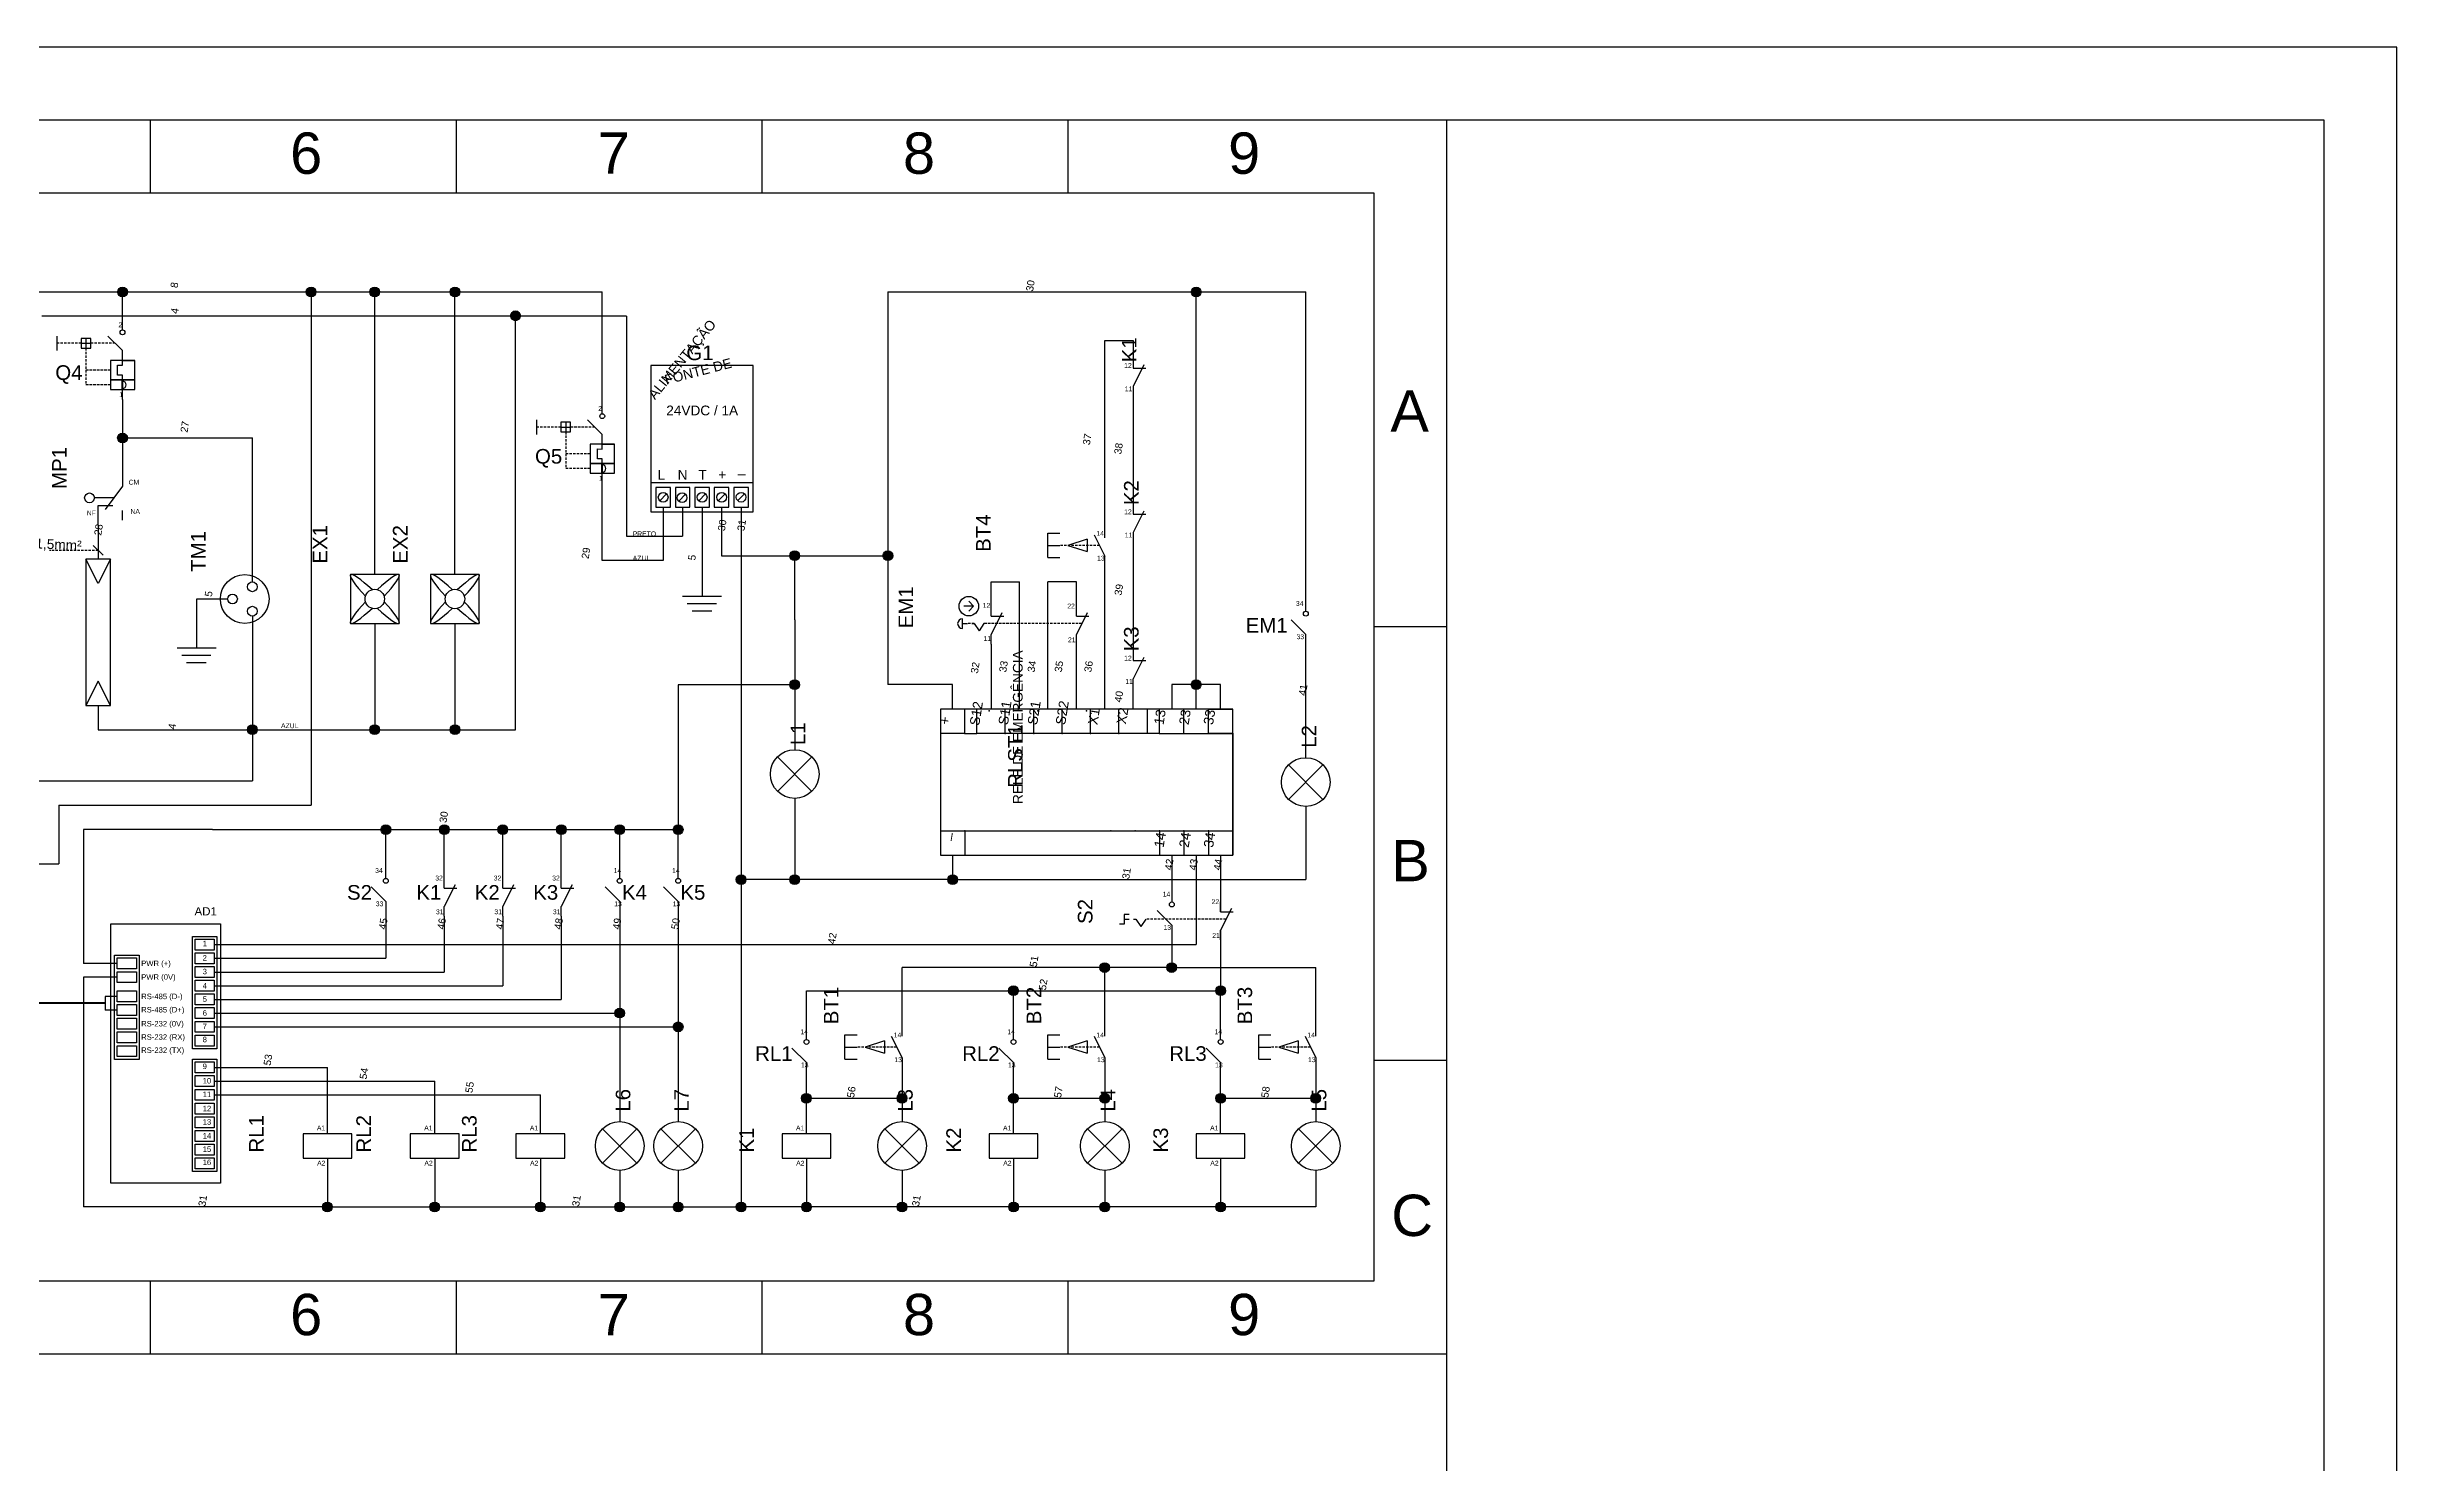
# Model space of a CAD drawing. Header units: millimetres. Extents: x 100 to 940, y 70 to 694.
# Drawn here: x 457.6 to 940, y 403.2 to 693.9 of the extents above; entities that cross this region are included whole.
import ezdxf
from ezdxf.enums import TextEntityAlignment as Align

# ---------------------------------------------------------------- set-up
doc = ezdxf.new("R2010")
doc.units = ezdxf.units.MM
doc.linetypes.add('DASHED', pattern=[0.75, 0.5, -0.25])
doc.styles.add('Annotative', font='arial.ttf')
doc.styles.add('Notes', font='arial.ttf', dxfattribs={"height": 3})

msp = doc.modelspace()

# ---------------------------------------------------------------- hatches: boundary and pattern name
for points in [[(474.15, 643.7, 1), (472.15, 643.7, 1)], [(512.86, 643.7, 1), (510.86, 643.7, 1)], [(525.92, 643.7, 1), (523.92, 643.7, 1)], [(542.38, 643.7, 1), (540.38, 643.7, 1)], [(694.52, 643.7, 1), (692.52, 643.7, 1)], [(554.81, 638.8, 1), (552.81, 638.8, 1)], [(474.15, 613.75, 1), (472.15, 613.75, 1)], [(612.12, 589.57, 1), (610.12, 589.57, 1)], [(631.24, 589.57, 1), (629.24, 589.57, 1)], [(612.12, 563.11, 1), (610.12, 563.11, 1)], [(694.52, 563.13, 1), (692.52, 563.13, 1)], [(500.81, 553.88, 1), (498.81, 553.88, 1)], [(525.92, 553.88, 1), (523.92, 553.88, 1)], [(542.38, 553.88, 1), (540.38, 553.88, 1)], [(528.2, 533.39, 1), (526.2, 533.39, 1)], [(540.2, 533.39, 1), (538.2, 533.39, 1)], [(552.2, 533.39, 1), (550.2, 533.39, 1)], [(564.2, 533.39, 1), (562.2, 533.39, 1)], [(576.2, 533.39, 1), (574.2, 533.39, 1)], [(588.2, 533.39, 1), (586.2, 533.39, 1)], [(601.12, 523.13, 1), (599.12, 523.13, 1)], [(612.12, 523.13, 1), (610.12, 523.13, 1)], [(644.52, 523.13, 1), (642.52, 523.13, 1)], [(675.76, 505.09, 1), (673.76, 505.09, 1)], [(689.51, 505.09, 1), (687.51, 505.09, 1)], [(657.02, 500.33, 1), (655.02, 500.33, 1)], [(699.54, 500.33, 1), (697.54, 500.33, 1)], [(576.2, 495.74, 1), (574.2, 495.74, 1)], [(588.2, 492.92, 1), (586.2, 492.92, 1)], [(614.52, 478.28, 1), (612.52, 478.28, 1)], [(634.15, 478.28, 1), (632.15, 478.28, 1)], [(657.02, 478.28, 1), (655.02, 478.28, 1)], [(675.77, 478.28, 1), (673.77, 478.28, 1)], [(699.53, 478.28, 1), (697.53, 478.28, 1)], [(719.06, 478.28, 1), (717.06, 478.28, 1)], [(516.2, 455.98, 1), (514.2, 455.98, 1)], [(538.22, 455.98, 1), (536.22, 455.98, 1)], [(559.91, 455.98, 1), (557.91, 455.98, 1)], [(576.2, 455.98, 1), (574.2, 455.98, 1)], [(588.2, 455.98, 1), (586.2, 455.98, 1)], [(601.12, 455.98, 1), (599.12, 455.98, 1)], [(614.54, 455.98, 1), (612.54, 455.98, 1)], [(634.15, 455.98, 1), (632.15, 455.98, 1)], [(657.04, 455.98, 1), (655.04, 455.98, 1)], [(675.77, 455.98, 1), (673.77, 455.98, 1)], [(699.54, 455.98, 1), (697.54, 455.98, 1)]]:
    msp.add_hatch(color=256).paths.add_polyline_path(points)

# ---------------------------------------------------------------- linework, layer by layer
for p, q in [((478.89, 664), (478.89, 679)), ((541.67, 664), (541.67, 679)), ((604.44, 664), (604.44, 679)), ((667.22, 664), (667.22, 679)), ((745, 115), (745, 679)), ((208.01, 643.7), (473.15, 643.7)), ((472.42, 643.7), (571.62, 643.7)), ((473.15, 635.9), (473.15, 643.7)), ((498.81, 643.7), (524.92, 643.7)), ((511.86, 643.7), (511.86, 538.39)), ((524.92, 585.7), (524.92, 643.7)), ((541.38, 585.7), (541.38, 643.7)), ((571.62, 620.72), (571.62, 643.7)), ((630.24, 643.7), (688.52, 643.7)), ((630.24, 643.7), (630.24, 563.13)), ((688.52, 643.7), (693.52, 643.7)), ((693.52, 558.13), (693.52, 643.7)), ((693.52, 643.7), (716.02, 643.7)), ((716.02, 578.19), (716.02, 643.7)), ((456.59, 638.8), (576.62, 638.8)), ((473.15, 635.9), (473.15, 637.9)), ((473.15, 635.9), (473.15, 637.9)), ((553.81, 553.88), (553.81, 638.7)), ((576.62, 638.7), (576.62, 593.57)), ((459.65, 634.65), (459.65, 631.65)), ((464.65, 633.15), (466.65, 633.15)), ((465.65, 634.15), (465.65, 632.15)), ((473.15, 631.65), (470.15, 634.65)), ((674.77, 615.34), (674.77, 633.7)), ((674.77, 633.7), (680.6, 633.7)), ((680.6, 633.7), (680.6, 628.07)), ((472.15, 626.65), (472.15, 628.65)), ((472.15, 628.65), (473.15, 628.64)), ((473.15, 629.65), (473.15, 631.65)), ((473.15, 628.64), (473.15, 629.65)), ((473.15, 629.65), (475.65, 629.65)), ((682.8, 628.73), (680.6, 624.32)), ((680.6, 628.07), (683.18, 628.07)), ((473.15, 626.65), (472.15, 626.65)), ((473.15, 625.65), (473.15, 626.65)), ((473.15, 621.65), (473.15, 623.65)), ((680.6, 624.32), (680.6, 618.7)), ((680.6, 624.32), (680.6, 613.07)), ((473.15, 621.65), (473.15, 605.86)), ((558.12, 617.48), (558.12, 614.48)), ((571.62, 614.48), (568.62, 617.48)), ((571.62, 618.72), (571.62, 620.72)), ((571.62, 618.72), (571.62, 620.72)), ((473.15, 613.75), (499.81, 613.75)), ((499.81, 584.2), (499.81, 613.75)), ((563.12, 615.98), (565.12, 615.98)), ((564.12, 616.98), (564.12, 614.98)), ((571.62, 612.48), (571.62, 614.48)), ((674.77, 593.23), (674.77, 615.34)), ((680.6, 613.07), (680.6, 598.07)), ((570.62, 609.48), (570.62, 611.48)), ((570.62, 611.48), (571.62, 611.47)), ((571.62, 609.48), (570.62, 609.48)), ((571.62, 611.47), (571.62, 612.48)), ((571.62, 612.48), (574.12, 612.48)), ((571.62, 608.48), (571.62, 609.48)), ((473.15, 603.86), (469.59, 599.04)), ((473.15, 605.86), (473.15, 603.86)), ((571.62, 604.48), (571.62, 606.48)), ((571.62, 588.57), (571.62, 604.48)), ((581.62, 604.57), (602.62, 604.57)), ((471.37, 601.45), (467.37, 601.45)), ((468.15, 595.86), (468.15, 599.86)), ((468.15, 599.86), (471.15, 599.86)), ((473.15, 596.86), (473.15, 598.86)), ((583.41, 600.87), (584.82, 602.28)), ((584.12, 599.57), (584.12, 588.57)), ((585.62, 599.57), (585.62, 600.57)), ((587.31, 600.76), (588.72, 602.18)), ((588.12, 599.57), (588.12, 593.57)), ((591.41, 600.87), (592.82, 602.28)), ((592.12, 599.57), (592.12, 581.29)), ((595.41, 600.87), (596.82, 602.28)), ((596.12, 599.57), (596.12, 589.57)), ((599.41, 600.87), (600.83, 602.28)), ((600.12, 599.57), (600.12, 523.13)), ((682.8, 598.73), (680.6, 594.32)), ((468.15, 595.86), (468.15, 588.85)), ((576.62, 593.57), (588.12, 593.57)), ((663.05, 589.19), (663.05, 594.19)), ((663.05, 594.19), (665.55, 594.19)), ((672.56, 593.89), (674.77, 589.48)), ((680.6, 598.07), (683.18, 598.07)), ((680.6, 594.32), (680.6, 568.07)), ((468.15, 583.85), (465.65, 588.85)), ((467.15, 591.68), (469.15, 589.68)), ((470.65, 588.85), (468.15, 583.85)), ((584.12, 588.57), (571.62, 588.57)), ((596.12, 589.57), (611.12, 589.57)), ((611.12, 576.43), (611.12, 589.57)), ((611.12, 589.57), (630.24, 589.57)), ((663.05, 591.69), (665.55, 591.69)), ((663.05, 589.19), (665.55, 589.19)), ((671.17, 592.94), (667.17, 591.69)), ((667.17, 591.69), (671.17, 590.44)), ((671.17, 592.94), (671.17, 590.44)), ((674.77, 558.13), (674.77, 589.48)), ((651.43, 579.19), (651.43, 584.19)), ((651.43, 584.19), (657.27, 584.19)), ((657.27, 558.13), (657.27, 584.19)), ((663.1, 558.13), (663.1, 584.19)), ((668.93, 584.19), (663.1, 584.19)), ((668.93, 579.19), (668.93, 584.19)), ((494.72, 580.68), (488.35, 580.68)), ((488.35, 580.68), (488.35, 570.68)), ((588.12, 581.29), (596.12, 581.29)), ((589.07, 579.79), (595.07, 579.79)), ((647.85, 579.22), (645.85, 579.22)), ((647.85, 579.22), (646.85, 580.22)), ((647.85, 579.22), (646.85, 578.22)), ((651.43, 577.19), (651.43, 579.19)), ((651.43, 577.19), (651.43, 579.19)), ((668.93, 577.19), (668.93, 579.19)), ((499.81, 577.2), (499.81, 553.88)), ((524.92, 575.7), (524.92, 553.88)), ((541.38, 575.7), (541.38, 553.88)), ((590.08, 578.29), (594.08, 578.29)), ((611.12, 576.43), (611.12, 549.78)), ((645.56, 574.64), (645.56, 576.64)), ((645.56, 575.64), (646.56, 575.64)), ((647.46, 575.64), (647.96, 575.64)), ((647.96, 575.64), (648.96, 574.14)), ((649.96, 575.64), (648.96, 574.14)), ((650.46, 575.64), (649.96, 575.64)), ((653.64, 577.84), (651.43, 573.44)), ((651.43, 577.19), (654.02, 577.19)), ((671.14, 577.84), (668.93, 573.44)), ((668.93, 577.19), (671.52, 577.19)), ((716.02, 573.44), (713.02, 576.44)), ((745, 575), (730, 575)), ((484.35, 570.68), (492.35, 570.68)), ((485.3, 569.18), (491.3, 569.18)), ((651.43, 571.44), (651.43, 573.44)), ((651.43, 571.44), (651.43, 558.13)), ((668.93, 571.44), (668.93, 573.44)), ((668.93, 558.13), (668.93, 573.44)), ((716.02, 548.13), (716.02, 573.44)), ((486.31, 567.68), (490.31, 567.68)), ((682.8, 568.73), (680.6, 564.32)), ((680.6, 568.07), (683.18, 568.07)), ((468.15, 563.85), (465.65, 558.85)), ((470.65, 558.85), (468.15, 563.85)), ((611.12, 563.11), (587.2, 563.11)), ((587.2, 563.11), (587.2, 533.39)), ((643.52, 563.13), (630.24, 563.13)), ((643.52, 558.13), (643.52, 563.13)), ((680.6, 558.13), (680.6, 564.32)), ((698.52, 563.13), (688.52, 563.13)), ((688.52, 563.13), (688.52, 558.13)), ((698.52, 558.13), (698.52, 563.13)), ((468.15, 558.85), (468.15, 553.88)), ((646.02, 558.13), (641.02, 558.13)), ((646.02, 553.13), (646.02, 558.13)), ((648.52, 553.13), (648.52, 558.13)), ((654.35, 553.13), (654.35, 558.13)), ((660.18, 553.13), (660.18, 558.13)), ((666.02, 553.13), (666.02, 558.13)), ((671.85, 553.13), (671.85, 558.13)), ((677.68, 553.13), (677.68, 558.13)), ((683.52, 553.13), (683.52, 558.13)), ((686.02, 553.13), (686.02, 558.13)), ((691.02, 553.13), (691.02, 558.13)), ((696.02, 553.13), (696.02, 558.13)), ((696.02, 558.13), (701.02, 558.13)), ((701.02, 553.13), (701.02, 558.13)), ((468.15, 553.88), (499.81, 553.88)), ((499.81, 553.88), (553.81, 553.88)), ((499.81, 553.88), (499.81, 543.39)), ((646.02, 553.13), (641.02, 553.13)), ((646.02, 553.13), (648.52, 553.13)), ((648.52, 553.13), (648.52, 553.13)), ((683.52, 553.13), (648.52, 553.13)), ((686.02, 553.13), (683.52, 553.13)), ((683.52, 553.13), (683.52, 553.13)), ((686.02, 553.13), (701.02, 553.13)), ((701.02, 553.13), (696.02, 553.13)), ((701.02, 553.13), (701.02, 533.13)), ((614.65, 548.32), (607.58, 541.24)), ((607.58, 548.32), (614.65, 541.24)), ((719.55, 546.66), (712.48, 539.59)), ((712.48, 546.66), (719.55, 539.59)), ((455.11, 543.39), (499.81, 543.39)), ((460.11, 538.39), (460.11, 526.35)), ((460.11, 538.39), (511.86, 538.39)), ((611.12, 539.78), (611.12, 523.13)), ((716.02, 538.13), (716.02, 523.13)), ((491.62, 533.39), (465.11, 533.39)), ((465.11, 533.39), (465.11, 505.93)), ((491.62, 533.39), (587.2, 533.39)), ((527.2, 523.39), (527.2, 533.39)), ((539.2, 523.39), (539.2, 533.39)), ((551.2, 523.39), (551.2, 533.39)), ((563.2, 523.39), (563.2, 533.39)), ((575.2, 523.39), (575.2, 533.39)), ((587.2, 523.39), (587.2, 533.39)), ((641.02, 533.13), (701.02, 533.13)), ((646.02, 533.13), (646.02, 528.13)), ((686.02, 533.13), (686.02, 528.13)), ((691.02, 533.13), (691.02, 528.13)), ((696.02, 533.13), (696.02, 528.13)), ((701.02, 533.13), (701.02, 528.13)), ((425.49, 526.35), (460.11, 526.35)), ((641.02, 528.13), (646.02, 528.13)), ((643.52, 528.13), (643.52, 523.13)), ((686.02, 528.13), (691.02, 528.13)), ((688.52, 528.13), (688.52, 518.54)), ((691.02, 528.13), (696.02, 528.13)), ((693.52, 528.13), (693.52, 509.8)), ((698.54, 528.13), (698.54, 516.54)), ((527.2, 518.64), (524.2, 521.64)), ((539.2, 521.39), (539.2, 523.39)), ((541.41, 522.04), (539.2, 517.64)), ((539.2, 521.39), (541.79, 521.39)), ((551.2, 521.39), (551.2, 523.39)), ((553.41, 522.04), (551.2, 517.64)), ((551.2, 521.39), (553.79, 521.39)), ((563.2, 521.39), (563.2, 523.39)), ((565.41, 522.04), (563.2, 517.64)), ((563.2, 521.39), (565.79, 521.39)), ((575.2, 518.64), (572.2, 521.64)), ((587.2, 518.64), (584.2, 521.64)), ((625.24, 523.13), (600.12, 523.13)), ((600.12, 523.13), (600.12, 513.54)), ((643.52, 523.13), (625.24, 523.13)), ((643.52, 523.13), (716.02, 523.13)), ((527.2, 518.64), (527.2, 506.99)), ((539.2, 515.64), (539.2, 517.64)), ((551.2, 515.64), (551.2, 517.64)), ((563.2, 515.64), (563.2, 517.64)), ((575.2, 518.64), (575.2, 473.48)), ((587.2, 518.64), (587.2, 473.48)), ((688.52, 513.79), (685.52, 516.79)), ((698.54, 516.54), (698.54, 518.54)), ((700.74, 517.19), (698.54, 512.79)), ((698.54, 516.54), (701.12, 516.54)), ((539.2, 515.64), (539.2, 504.17)), ((551.2, 515.64), (551.2, 501.36)), ((563.2, 515.64), (563.2, 498.55)), ((600.12, 513.54), (600.12, 455.98)), ((678.77, 513.99), (677.77, 513.99)), ((679.77, 515.99), (678.77, 515.99)), ((678.77, 515.99), (678.77, 513.99)), ((678.77, 514.99), (679.77, 514.99)), ((680.67, 514.99), (681.17, 514.99)), ((681.17, 514.99), (682.17, 513.49)), ((683.17, 514.99), (682.17, 513.49)), ((688.52, 513.79), (688.52, 505.09)), ((698.54, 510.79), (698.54, 512.79)), ((698.54, 512.79), (698.54, 500.33)), ((491.98, 509.8), (493.23, 509.8)), ((491.98, 506.99), (527.2, 506.99)), ((493.23, 509.8), (693.52, 509.8)), ((472.08, 505.93), (465.11, 505.93)), ((472.08, 503.12), (465.11, 503.12)), ((465.11, 503.12), (465.11, 455.98)), ((491.98, 504.17), (539.2, 504.17)), ((688.52, 505.09), (633.15, 505.09)), ((633.15, 490.99), (633.15, 505.09)), ((674.77, 490.99), (674.77, 505.09)), ((688.52, 505.09), (718.06, 505.09)), ((718.06, 490.99), (718.06, 505.09)), ((472.08, 499.18), (469.58, 499.18)), ((469.58, 499.18), (469.58, 496.37)), ((491.98, 501.36), (551.2, 501.36)), ((491.98, 498.55), (563.2, 498.55)), ((613.54, 490.33), (613.54, 500.33)), ((613.54, 500.33), (698.54, 500.33)), ((656.02, 490.33), (656.02, 500.33)), ((698.54, 490.33), (698.54, 500.33)), ((472.08, 496.37), (469.58, 496.37)), ((491.98, 495.74), (575.2, 495.74)), ((491.98, 492.92), (587.2, 492.92)), ((613.54, 485.58), (610.54, 488.58)), ((621.44, 486.28), (621.44, 491.28)), ((621.44, 491.28), (623.94, 491.28)), ((621.44, 488.78), (623.94, 488.78)), ((629.55, 490.03), (625.55, 488.78)), ((625.55, 488.78), (629.55, 487.53)), ((629.55, 490.03), (629.55, 487.53)), ((630.95, 490.99), (633.15, 486.58)), ((656.02, 485.58), (653.02, 488.58)), ((663.05, 486.28), (663.05, 491.28)), ((663.05, 491.28), (665.55, 491.28)), ((663.05, 488.78), (665.55, 488.78)), ((671.17, 490.03), (667.17, 488.78)), ((667.17, 488.78), (671.17, 487.53)), ((671.17, 490.03), (671.17, 487.53)), ((672.56, 490.99), (674.77, 486.58)), ((698.54, 485.58), (695.54, 488.58)), ((706.35, 486.28), (706.35, 491.28)), ((706.35, 491.28), (708.85, 491.28)), ((706.35, 488.78), (708.85, 488.78)), ((714.46, 490.03), (710.46, 488.78)), ((710.46, 488.78), (714.46, 487.53)), ((714.46, 490.03), (714.46, 487.53)), ((715.86, 490.99), (718.06, 486.58)), ((491.98, 484.6), (515.2, 484.6)), ((515.2, 470.98), (515.2, 484.6)), ((613.54, 470.98), (613.54, 485.58)), ((621.44, 486.28), (623.94, 486.28)), ((633.15, 486.58), (633.15, 473.48)), ((656.02, 470.98), (656.02, 485.58)), ((663.05, 486.28), (665.55, 486.28)), ((674.77, 486.58), (674.77, 473.48)), ((698.54, 470.98), (698.54, 485.58)), ((706.35, 486.28), (708.85, 486.28)), ((718.06, 486.58), (718.06, 473.48)), ((745, 486), (730, 486)), ((491.98, 481.79), (537.22, 481.79)), ((491.98, 478.98), (558.91, 478.98)), ((537.22, 470.98), (537.22, 481.79)), ((558.91, 470.98), (558.91, 478.98)), ((613.54, 478.28), (633.15, 478.28)), ((656.02, 478.28), (674.77, 478.28)), ((698.54, 478.28), (718.06, 478.28)), ((578.74, 472.01), (571.67, 464.94)), ((571.67, 472.01), (578.74, 464.94)), ((590.74, 472.01), (583.67, 464.94)), ((583.67, 472.01), (590.74, 464.94)), ((636.69, 472.01), (629.62, 464.94)), ((629.62, 472.01), (636.69, 464.94)), ((678.3, 472.01), (671.23, 464.94)), ((671.23, 472.01), (678.3, 464.94)), ((721.6, 472.01), (714.53, 464.94)), ((714.53, 472.01), (721.6, 464.94)), ((515.2, 465.98), (515.2, 455.98)), ((537.22, 465.98), (537.22, 455.98)), ((558.91, 465.98), (558.91, 455.98)), ((575.2, 463.48), (575.2, 455.98)), ((587.2, 463.48), (587.2, 455.98)), ((613.54, 465.98), (613.54, 455.98)), ((633.15, 463.48), (633.15, 455.98)), ((656.04, 465.98), (656.04, 455.98)), ((674.77, 463.48), (674.77, 455.98)), ((698.54, 465.98), (698.54, 455.98)), ((718.06, 463.48), (718.06, 455.98)), ((515.2, 455.98), (465.11, 455.98)), ((515.2, 455.98), (600.12, 455.98)), ((718.06, 455.98), (600.12, 455.98)), ((478.89, 440.74), (416.11, 440.74)), ((478.89, 425.74), (478.89, 440.74)), ((541.67, 425.74), (541.67, 440.74)), ((604.44, 425.74), (604.44, 440.74)), ((667.22, 425.74), (667.22, 440.74)), ((730, 425.74), (165, 425.74)), ((745, 425.74), (730, 425.74))]:
    msp.add_line(p, q)
at = {"linetype": 'DASHED'}
for p, q in [((464.65, 633.15), (459.65, 633.15)), ((465.65, 632.15), (465.65, 624.65)), ((471.65, 633.15), (466.65, 633.15)), ((470.65, 627.65), (465.65, 627.65)), ((470.65, 624.65), (465.65, 624.65)), ((563.12, 615.98), (558.12, 615.98)), ((564.12, 614.98), (564.12, 607.48)), ((570.12, 615.98), (565.12, 615.98)), ((569.12, 610.48), (564.12, 610.48)), ((569.12, 607.48), (564.12, 607.48)), ((468.15, 590.68), (458.15, 590.68)), ((673.67, 591.69), (665.55, 591.69)), ((647.96, 575.64), (646.56, 575.64)), ((670.04, 575.64), (650.46, 575.64)), ((699.64, 514.99), (683.17, 514.99)), ((632.05, 488.78), (623.94, 488.78)), ((673.67, 488.78), (665.55, 488.78)), ((716.96, 488.78), (708.85, 488.78))]:
    msp.add_line(p, q, dxfattribs=at)
at = {"lineweight": 40}
for p, q in [((473.15, 623.65), (473.15, 625.65)), ((571.62, 606.48), (571.62, 608.48))]:
    msp.add_line(p, q, dxfattribs=at)
at = {"lineweight": 50}
msp.add_line((469.58, 497.77), (447.16, 497.77), dxfattribs=at)
for points in [[(100, 100), (940, 100), (940, 693.94), (100, 693.94)], [(150, 679), (925, 679), (925, 115), (150, 115)], [(165, 664), (730, 664), (730, 440.74), (165, 440.74)], [(464.65, 632.15), (466.65, 632.15), (466.65, 634.15), (464.65, 634.15)], [(470.65, 625.65), (475.65, 625.65), (475.65, 629.65), (470.65, 629.65)], [(581.62, 598.57), (602.62, 598.57), (602.62, 628.57), (581.62, 628.57)], [(470.65, 623.65), (475.65, 623.65), (475.65, 625.65), (470.65, 625.65)], [(563.12, 614.98), (565.12, 614.98), (565.12, 616.98), (563.12, 616.98)], [(569.12, 608.48), (574.12, 608.48), (574.12, 612.47), (569.12, 612.48)], [(569.12, 606.48), (574.12, 606.48), (574.12, 608.48), (569.12, 608.48)], [(582.62, 599.57), (585.62, 599.57), (585.62, 603.57), (582.62, 603.57)], [(586.62, 599.57), (589.62, 599.57), (589.62, 603.57), (586.62, 603.57)], [(590.62, 599.57), (593.62, 599.57), (593.62, 603.57), (590.62, 603.57)], [(594.62, 599.57), (597.62, 599.57), (597.62, 603.57), (594.62, 603.57)], [(598.62, 599.57), (601.62, 599.57), (601.62, 603.57), (598.62, 603.57)], [(465.65, 558.85), (470.65, 558.85), (470.65, 588.85), (465.65, 588.85)], [(519.92, 575.7), (529.92, 575.7), (529.92, 585.7), (519.92, 585.7)], [(536.38, 575.7), (546.38, 575.7), (546.38, 585.7), (536.38, 585.7)], [(641.02, 528.13), (701.02, 528.13), (701.02, 558.13), (641.02, 558.13)], [(470.73, 514.08), (493.23, 514.08), (493.23, 460.88), (470.73, 460.88)], [(487.48, 488.42), (487.48, 511.49), (492.54, 511.49), (492.54, 488.42)], [(471.51, 486.24), (471.51, 507.62), (476.58, 507.62), (476.58, 486.24)], [(472.08, 504.81), (472.08, 507.06), (476.01, 507.06), (476.01, 504.81)], [(488.04, 508.67), (488.04, 510.92), (491.98, 510.92), (491.98, 508.67)], [(488.04, 505.86), (488.04, 508.11), (491.98, 508.11), (491.98, 505.86)], [(472.08, 501.99), (472.08, 504.24), (476.01, 504.24), (476.01, 501.99)], [(488.04, 503.05), (488.04, 505.3), (491.98, 505.3), (491.98, 503.05)], [(488.04, 500.24), (488.04, 502.49), (491.98, 502.49), (491.98, 500.24)], [(472.08, 498.06), (472.08, 500.31), (476.01, 500.31), (476.01, 498.06)], [(472.08, 495.24), (472.08, 497.49), (476.01, 497.49), (476.01, 495.24)], [(488.04, 497.42), (488.04, 499.67), (491.98, 499.67), (491.98, 497.42)], [(488.04, 494.61), (488.04, 496.86), (491.98, 496.86), (491.98, 494.61)], [(472.08, 492.43), (472.08, 494.68), (476.01, 494.68), (476.01, 492.43)], [(488.04, 491.8), (488.04, 494.05), (491.98, 494.05), (491.98, 491.8)], [(472.08, 489.62), (472.08, 491.87), (476.01, 491.87), (476.01, 489.62)], [(472.08, 486.81), (472.08, 489.06), (476.01, 489.06), (476.01, 486.81)], [(488.04, 488.99), (488.04, 491.24), (491.98, 491.24), (491.98, 488.99)], [(487.48, 463.23), (487.48, 486.29), (492.54, 486.29), (492.54, 463.23)], [(488.04, 483.48), (488.04, 485.73), (491.98, 485.73), (491.98, 483.48)], [(488.04, 480.67), (488.04, 482.92), (491.98, 482.92), (491.98, 480.67)], [(488.04, 477.85), (488.04, 480.1), (491.98, 480.1), (491.98, 477.85)], [(488.04, 475.04), (488.04, 477.29), (491.98, 477.29), (491.98, 475.04)], [(488.04, 472.23), (488.04, 474.48), (491.98, 474.48), (491.98, 472.23)], [(488.04, 469.42), (488.04, 471.67), (491.98, 471.67), (491.98, 469.42)], [(488.04, 466.6), (488.04, 468.85), (491.98, 468.85), (491.98, 466.6)], [(510.2, 465.98), (520.2, 465.98), (520.2, 470.98), (510.2, 470.98)], [(532.22, 465.98), (542.22, 465.98), (542.22, 470.98), (532.22, 470.98)], [(553.91, 465.98), (563.91, 465.98), (563.91, 470.98), (553.91, 470.98)], [(608.54, 465.98), (618.54, 465.98), (618.54, 470.98), (608.54, 470.98)], [(651.04, 465.98), (661.04, 465.98), (661.04, 470.98), (651.04, 470.98)], [(693.54, 465.98), (703.54, 465.98), (703.54, 470.98), (693.54, 470.98)], [(488.04, 463.79), (488.04, 466.04), (491.98, 466.04), (491.98, 463.79)]]:
    msp.add_lwpolyline(points, close=True)
for centre, radius in [((473.15, 643.7), 1), ((511.86, 643.7), 1), ((524.92, 643.7), 1), ((541.38, 643.7), 1), ((693.52, 643.7), 1), ((553.81, 638.8), 1), ((473.15, 635.4), 0.5), ((571.62, 618.22), 0.5), ((473.15, 613.75), 1), ((466.37, 601.45), 1), ((584.12, 601.57), 1), ((588.01, 601.47), 1), ((592.12, 601.57), 1), ((596.12, 601.57), 1), ((600.12, 601.58), 1), ((611.12, 589.57), 1), ((630.24, 589.57), 1), ((498.24, 580.7), 5), ((499.81, 583.2), 1), ((495.72, 580.7), 1), ((499.81, 578.2), 1), ((524.92, 580.7), 2), ((541.38, 580.7), 2), ((646.85, 579.22), 2), ((716.02, 577.69), 0.5), ((611.12, 563.11), 1), ((693.52, 563.13), 1), ((499.81, 553.88), 1), ((524.92, 553.88), 1), ((541.38, 553.88), 1), ((611.12, 544.78), 5), ((716.02, 543.13), 5), ((527.2, 533.39), 1), ((539.2, 533.39), 1), ((551.2, 533.39), 1), ((563.2, 533.39), 1), ((575.2, 533.39), 1), ((587.2, 533.39), 1), ((527.2, 522.89), 0.5), ((575.2, 522.89), 0.5), ((587.2, 522.89), 0.5), ((600.12, 523.13), 1), ((611.12, 523.13), 1), ((643.52, 523.13), 1), ((688.52, 518.04), 0.5), ((674.76, 505.09), 1), ((688.51, 505.09), 1), ((656.02, 500.33), 1), ((698.54, 500.33), 1), ((575.2, 495.74), 1), ((587.2, 492.92), 1), ((613.54, 489.83), 0.5), ((656.02, 489.83), 0.5), ((698.54, 489.83), 0.5), ((613.52, 478.28), 1), ((633.15, 478.28), 1), ((656.02, 478.28), 1), ((674.77, 478.28), 1), ((698.53, 478.28), 1), ((718.06, 478.28), 1), ((575.2, 468.48), 5), ((587.2, 468.48), 5), ((633.15, 468.48), 5), ((674.77, 468.48), 5), ((718.06, 468.48), 5), ((515.2, 455.98), 1), ((537.22, 455.98), 1), ((558.91, 455.98), 1), ((575.2, 455.98), 1), ((587.2, 455.98), 1), ((600.12, 455.98), 1), ((613.54, 455.98), 1), ((633.15, 455.98), 1), ((656.04, 455.98), 1), ((674.77, 455.98), 1), ((698.54, 455.98), 1)]:
    msp.add_circle(centre, radius)
for centre, radius, start, end in [((473.15, 624.65), 0.75, 270, 90), ((571.62, 607.48), 0.75, 270, 90), ((645.56, 575.64), 1, 90, 270)]:
    msp.add_arc(centre, radius, start, end)
for centre, major_axis, start_param, end_param in [((524.92, 580.7), (5, -5), 8.104015, 10.745541), ((524.92, 580.7), (-5, -5), 1.820829, 4.462356), ((541.38, 580.7), (5, -5), 8.104015, 10.745541), ((541.38, 580.7), (-5, -5), 1.820829, 4.462356), ((524.92, 580.7), (-5, -5), 4.962422, 7.603949), ((524.92, 580.7), (5, -5), 4.962422, 7.603949), ((541.38, 580.7), (-5, -5), 4.962422, 7.603949), ((541.38, 580.7), (5, -5), 4.962422, 7.603949)]:
    msp.add_ellipse(centre, major_axis=major_axis, ratio=0.141421, start_param=start_param, end_param=end_param)
for p in [(651.02, 557.74), (656.02, 557.74), (661.02, 557.74), (666.02, 557.74), (671.02, 557.74), (646.02, 553.13), (654.35, 553.13), (660.18, 553.13), (666.02, 553.13), (671.85, 553.13), (677.68, 553.13), (686.02, 553.13), (691.02, 553.13), (696.02, 553.13), (701.02, 553.13), (646.02, 533.13), (676.02, 533.13), (681.02, 533.13), (686.02, 533.13), (691.02, 533.13), (696.02, 533.13), (701.02, 533.13)]:
    msp.add_point(p)

# ---------------------------------------------------------------- texts
for s, height, style, p in [('6', 8.48, 'Notes', (507.55, 667.93)), ('7', 8.48, 'Notes', (570.69, 667.93)), ('8', 8.48, 'Notes', (633.34, 667.93)), ('9', 8.48, 'Notes', (700.07, 667.93)), ('2', 1, 'Notes', (472.32, 636.46)), ('G1', 3, 'Notes', (588.88, 629.7)), ('Q4', 3, 'Notes', (459.35, 625.65)), ('12', 1, 'Notes', (678.74, 628.1)), ('1', 1, 'Notes', (472.47, 622.12)), ('11', 1, 'Notes', (678.88, 623.3)), ('A', 8.48, 'Notes', (733.39, 615.03)), ('2', 1, 'Notes', (570.78, 619.29)), ('Q5', 3, 'Notes', (557.81, 608.47)), ('CM', 1, 'Notes', (474.41, 604.16)), ('1', 1, 'Notes', (570.93, 604.95)), ('L', 2, 'Notes', (582.95, 605.18)), ('N', 2, 'Notes', (587.09, 605.18)), ('T', 2, 'Notes', (591.37, 605.18)), ('+', 2, 'Notes', (595.44, 605.18)), ('_', 2, 'Notes', (599.44, 606.65)), ('NF', 1, 'Notes', (465.8, 597.85)), ('NA', 1, 'Notes', (474.78, 598.17)), ('12', 1, 'Notes', (678.74, 598.07)), ('PRETO', 1, 'Annotative', (577.87, 593.57)), ('14', 1, 'Notes', (673.05, 593.66)), ('11', 1, 'Notes', (678.88, 593.33)), ('AZUL', 1, 'Annotative', (577.87, 588.57)), ('13', 1, 'Notes', (673.18, 588.59)), ('12', 1, 'Notes', (649.72, 578.89)), ('22', 1, 'Notes', (667.07, 578.75)), ('34', 1, 'Notes', (714, 579.28)), ('EM1', 3, 'Notes', (703.69, 573.81)), ('11', 1, 'Notes', (649.85, 572.08)), ('21', 1, 'Notes', (667.21, 571.83)), ('33', 1, 'Notes', (714.12, 572.46)), ('12', 1, 'Notes', (678.74, 568.06)), ('11', 1, 'Notes', (678.98, 563.29)), ('AZUL', 1, 'Annotative', (505.68, 554.2)), ('B', 8.48, 'Notes', (733.57, 522.79)), ('S2', 3, 'Notes', (519.23, 519.01)), ('34', 1, 'Notes', (525, 524.48)), ('K1', 3, 'Notes', (533.45, 519.01)), ('32', 1, 'Notes', (537.34, 522.95)), ('K2', 3, 'Notes', (545.45, 519.01)), ('32', 1, 'Notes', (549.34, 522.95)), ('K3', 3, 'Notes', (557.45, 519.01)), ('32', 1, 'Notes', (561.34, 522.95)), ('14', 1, 'Notes', (573.95, 524.48)), ('K4', 3, 'Notes', (575.66, 519.01)), ('14', 1, 'Notes', (585.95, 524.48)), ('K5', 3, 'Notes', (587.66, 519.01)), ('33', 1, 'Notes', (525.13, 517.66)), ('31', 1, 'Notes', (537.48, 516.03)), ('31', 1, 'Notes', (549.48, 516.03)), ('31', 1, 'Notes', (561.48, 516.03)), ('13', 1, 'Notes', (574.08, 517.66)), ('13', 1, 'Notes', (586.08, 517.66)), ('14', 1, 'Notes', (686.66, 519.63)), ('22', 1, 'Notes', (696.68, 518.1)), ('13', 1, 'Notes', (686.82, 512.81)), ('21', 1, 'Notes', (696.82, 511.18)), ('14', 1, 'Notes', (612.29, 491.42)), ('14', 1, 'Notes', (654.77, 491.42)), ('14', 1, 'Notes', (697.29, 491.42)), ('RL1', 3, 'Notes', (603, 485.95)), ('14', 1, 'Notes', (631.44, 490.76)), ('RL2', 3, 'Notes', (645.49, 485.95)), ('14', 1, 'Notes', (673.05, 490.76)), ('RL3', 3, 'Notes', (688, 485.95)), ('14', 1, 'Notes', (716.35, 490.76)), ('13', 1, 'Notes', (612.41, 484.61)), ('13', 1, 'Notes', (631.57, 485.68)), ('13', 1, 'Notes', (654.9, 484.61)), ('13', 1, 'Notes', (673.18, 485.68)), ('13', 1, 'Notes', (697.42, 484.61)), ('13', 1, 'Notes', (716.48, 485.68)), ('A1', 1, 'Notes', (513.05, 471.68)), ('A1', 1, 'Notes', (535.07, 471.68)), ('A1', 1, 'Notes', (556.76, 471.68)), ('A1', 1, 'Notes', (611.38, 471.68)), ('A1', 1, 'Notes', (653.88, 471.68)), ('A1', 1, 'Notes', (696.38, 471.68)), ('A2', 1, 'Notes', (513.09, 464.46)), ('A2', 1, 'Notes', (535.11, 464.46)), ('A2', 1, 'Notes', (556.8, 464.46)), ('A2', 1, 'Notes', (611.42, 464.46)), ('A2', 1, 'Notes', (653.92, 464.46)), ('A2', 1, 'Notes', (696.42, 464.46)), ('C', 8.48, 'Notes', (733.57, 450.01)), ('6', 8.48, 'Notes', (507.55, 429.67)), ('7', 8.48, 'Notes', (570.69, 429.67)), ('8', 8.48, 'Notes', (633.34, 429.67)), ('9', 8.48, 'Notes', (700.07, 429.67))]:
    msp.add_text(s, height=height, dxfattribs=dict(style=style)).set_placement(p)
at = {"style": 'Notes'}
for s, height, rotation, p in [('8', 1.5, 80.899, (484.53, 645)), ('30', 1.5, 80.899, (660.22, 644.85)), ('4', 1.5, 80.899, (484.61, 639.7)), ('ALIMENTAÇÃO', 2, 50.6771, (588.77, 629.22)), ('FONTE DE', 2, 14.6042, (591.56, 626.44)), ('27', 1.5, 80.899, (486.67, 615.91)), ('37', 1.5, 80.899, (671.88, 613.35)), ('38', 1.5, 80.899, (678.31, 611.45)), ('28', 1.5, 80.899, (468.96, 594.79)), ('30', 1.5, 80.899, (596.96, 595.72)), ('31', 1.5, 80.899, (600.96, 595.72)), ('29', 1.5, 80.899, (569, 589.99)), ('5', 1.5, 80.899, (590.77, 589.1)), ('39', 1.5, 80.899, (678.38, 582.49)), ('5', 1.5, 80.899, (491.56, 581.64)), ('32', 1.5, 80.899, (648.89, 566.48)), ('33', 1.5, 80.899, (654.71, 566.74)), ('34', 1.5, 80.899, (660.53, 566.74)), ('35', 1.5, 80.899, (666.09, 566.74)), ('36', 1.5, 80.899, (672.17, 566.74)), ('S12', 2, 80.899, (649.38, 557.07)), ('S11', 2, 80.899, (655.26, 557.2)), ('S21', 2, 80.899, (661.25, 557.2)), ('S22', 2, 80.899, (667.01, 557.2)), ('40', 1.5, 80.899, (678.38, 560.56)), ('41', 1.5, 80.899, (716.2, 561.93)), ('4', 1.5, 80.899, (484.07, 554.45)), ('+', 2, 80.899, (642.89, 555.61)), ('X1', 2, 80.899, (673.5, 556.46)), ('X2', 2, 80.899, (679.37, 556.58)), ('13', 2, 80.899, (687.06, 556.32)), ('23', 2, 80.899, (692.2, 556.32)), ('33', 2, 80.899, (697.22, 556.32)), ('30', 1.5, 80.899, (539.81, 535.85)), ('_', 2, 80.899, (642.87, 531.96)), ('14', 2, 80.899, (687.07, 531.13)), ('24', 2, 80.899, (692.21, 531.13)), ('34', 2, 80.899, (697.23, 531.13)), ('42', 1.5, 80.899, (688.7, 526.11)), ('43', 1.5, 80.899, (693.7, 526.11)), ('44', 1.5, 80.899, (698.72, 526.11)), ('31', 1.5, 80.899, (679.95, 524.28)), ('45', 1.5, 80.899, (527.39, 513.96)), ('46', 1.5, 80.899, (539.39, 513.96)), ('47', 1.5, 80.899, (551.39, 513.96)), ('48', 1.5, 80.899, (563.39, 513.96)), ('49', 1.5, 80.899, (575.39, 513.96)), ('50', 1.5, 80.899, (587.39, 513.96)), ('42', 1.5, 80.899, (619.56, 510.95)), ('51', 1.5, 80.899, (660.97, 506.24)), ('52', 1.5, 80.899, (662.84, 501.48)), ('53', 1.5, 80.899, (503.73, 486.04)), ('54', 1.5, 80.899, (523.43, 483.23)), ('55', 1.5, 80.899, (545.12, 480.42)), ('56', 1.5, 80.899, (623.48, 479.43)), ('57', 1.5, 80.899, (665.97, 479.43)), ('58', 1.5, 80.899, (708.49, 479.43)), ('31', 1.5, 80.899, (490.34, 457.13)), ('31', 1.5, 80.899, (567.05, 457.13)), ('31', 1.5, 80.899, (636.82, 457.13))]:
    msp.add_text(s, height=height, rotation=rotation, dxfattribs=at).set_placement(p, align=Align.CENTER)
for s, height, rotation, p in [('K1', 3, 90, (681.27, 629.28)), ('MP1', 3, 90, (461.69, 603.27)), ('K2', 3, 90, (681.71, 599.95)), ('TM1', 3, 90, (490.19, 586.27)), ('EX1', 3, 90, (515.18, 587.95)), ('EX2', 3, 90, (531.65, 587.95)), ('BT4', 3, 90, (651.33, 590.38)), ('1 x 1,5mm²', 2, 357.2768, (450.74, 591.32)), ('EM1', 3, 90, (635.43, 574.68)), ('K3', 3, 90, (681.71, 569.95)), ('RELE DE EMERGÊNCIA', 2, 90, (657.91, 538.64)), ('L1', 3, 90, (613.29, 550.71)), ('RLST1', 3, 90, (657.91, 541.96)), ('L2', 3, 90, (718.19, 550.17)), ('S2', 3, 90, (672.24, 514.03)), ('BT1', 3, 90, (620.1, 493.46)), ('BT2', 3, 90, (661.71, 493.46)), ('BT3', 3, 90, (705.01, 493.46)), ('L6', 3, 90, (577.38, 475.52)), ('L7', 3, 90, (589.38, 475.52)), ('L3', 3, 90, (635.33, 475.52)), ('L4', 3, 90, (676.94, 475.52)), ('L5', 3, 90, (720.24, 475.52)), ('RL1', 3, 90, (502.12, 467.14)), ('RL2', 3, 90, (524.14, 467.14)), ('RL3', 3, 90, (545.83, 467.14)), ('K1', 3, 90, (602.74, 467.14)), ('K2', 3, 90, (645.24, 467.14)), ('K3', 3, 90, (687.74, 467.14))]:
    msp.add_text(s, height=height, rotation=rotation, dxfattribs=at).set_placement(p)
msp.add_text('24VDC / 1A', height=2, dxfattribs=at).set_placement((592.13, 618.38), align=Align.CENTER)
at = {"attachment_point": 1, "style": 'Notes'}
for s, width, insert, char_height in [('AD1', 117.0611, (487.93, 517.47), 1.688), ('PWR (+)', 45.8909, (476.98, 506.51), 1.125), ('2', 45.8909, (489.6, 507.63), 1.12), ('1', 45.8909, (489.6, 510.58), 1.12), ('PWR (0V)', 45.8909, (476.98, 503.71), 1.125), ('4', 45.8909, (489.6, 501.91), 1.12), ('3', 45.8909, (489.6, 504.83), 1.12), ('RS-485 (D-)', 45.8909, (476.98, 499.73), 1.125), ('RS-485 (D+)', 45.8909, (476.98, 497), 1.125), ('5', 45.8909, (489.6, 499.18), 1.12), ('RS-232 (0V)', 45.8909, (476.98, 494.13), 1.125), ('6', 45.8909, (489.6, 496.31), 1.12), ('7', 45.8909, (489.6, 493.58), 1.12), ('RS-232 (RX)', 45.8909, (476.98, 491.39), 1.125), ('RS-232 (TX)', 45.8909, (476.98, 488.7), 1.125), ('8', 45.8909, (489.6, 490.89), 1.12), ('9', 45.8909, (489.6, 485.38), 1.12), ('10', 45.8909, (489.6, 482.43), 1.125), ('11', 45.8909, (489.6, 479.63), 1.125), ('12', 45.8909, (489.6, 476.72), 1.125), ('13', 45.8909, (489.6, 473.98), 1.125), ('14', 45.8909, (489.6, 471.12), 1.125), ('15', 45.8909, (489.6, 468.38), 1.125), ('16', 45.8909, (489.6, 465.69), 1.125)]:
    msp.add_mtext_dynamic_manual_height_columns(s, width=width, gutter_width=15, heights=[0], dxfattribs=dict(at, insert=insert, char_height=char_height))

doc.saveas('drawing.dxf')
